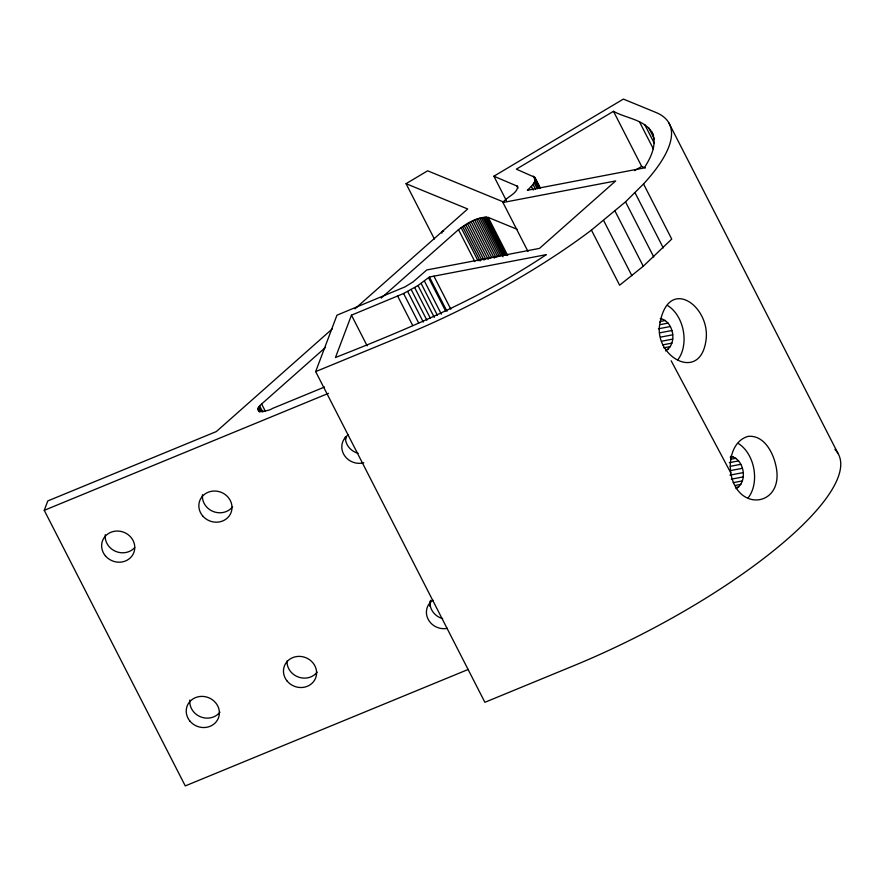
<?xml version="1.0" encoding="UTF-8"?>
<svg xmlns="http://www.w3.org/2000/svg" width="885" height="885" viewBox="0 0 885 885"><rect width="100%" height="100%" fill="white"/><g stroke="black" fill="none" stroke-linecap="round" stroke-linejoin="round"><path stroke-width="1.33" d="M345.869 439.06L346.146 437.035M665.52 350.88C677.777 344.044 673.773 321.299 660.276 318.478M736.021 488.664C748.29 481.838 744.285 459.083 730.789 456.262M324.541 387.022L272.491 408.45C267.513 411.912 250.344 413.704 261.628 403.991L325.536 347.396M651.659 131.699C657.832 143.824 650.906 157.563 644.247 167.907L527.36 190.286C530.535 186.912 536.598 182.697 534.805 177.321L516.353 169.157L613.482 111.311C626.602 118.723 646.891 119.597 653.539 135.372M429.9 606.258L430.696 600.251M468.22 669.447L185.264 785.913L44.25 510.335L47.801 500.932L216.36 431.548L332.207 328.966M834.909 449.414A257.502 70.546 -27.1 0 1 573.801 665.697L484.891 702.292L315.668 371.6L336.964 315.193L404.887 286.939L413.085 281.895L426.769 269.969L539.485 248.397L615.672 180.938L502.945 202.51L528.013 251.506M351.456 315.182L335.481 357.496C408.239 328.822 481.042 298.334 546.299 254.648L429.413 277.016L417.985 285.534L403.582 293.51L351.456 315.182L367.131 345.803M315.668 371.6L404.578 335.017A257.502 70.546 -27.1 0 0 591.423 230.1L625.529 201.846L643.539 183.958A257.502 70.546 -27.1 0 0 655.896 112.45L623.394 99.087L493.885 176.215L506.419 200.718M591.423 230.1L619.622 285.213L643.262 266.241L671.737 239.072L643.539 183.958M354.951 308.821L467.689 208.982L406.06 183.671L427.643 170.816L504.151 202.245M381.192 298.101L458.496 229.646C466.948 223.308 477.258 216.604 488.21 217.411L517.072 229.27M502.945 202.51C506.474 196.857 517.482 193.87 517.692 186.359L493.885 176.215M634.578 170.661L641.68 166.424L645.408 167.962M44.25 510.335L328.479 393.349M660.088 321.487L665.376 320.481M660.155 324.618L668.086 323.102M658.407 328.8L670.31 326.521M659.978 332.793L671.881 330.514M660.807 337.085L672.711 334.807M662.146 341.134L672.733 339.11M662.688 344.885L671.936 343.115M663.783 347.827L670.399 346.555M665.564 349.719L668.208 349.21M730.225 457.136L732.869 456.627M730.601 459.282L735.889 458.264M729.34 462.656L738.599 460.886M730.236 466.34L740.811 464.315M730.49 470.588L742.393 468.309M729.992 475.123L743.223 472.601M731.331 479.172L743.234 476.893M733.189 482.668L742.449 480.898M735.623 485.356L740.911 484.349M736.077 487.502L738.721 486.993M671.162 360.759L730.767 472.833C737.437 513.986 786.267 506.043 775.525 464.171C772.505 451.328 763.357 434.778 748.024 436.382C733.079 440.675 728.698 459.138 730.767 472.833M668.828 122.838L838.051 453.529M648.76 127.905L654.402 138.923M644.767 124.697L654.17 143.071M639.601 122.041L653.384 148.979M613.482 111.311L641.68 166.424M635.043 192.775L663.241 247.888M625.529 201.846L653.738 256.971M615.053 211.128L643.262 266.241M603.67 220.564L631.868 275.677M534.805 177.321L540.447 188.339M535.237 178.493L540.259 188.295M535.248 179.721L539.64 188.295M533.257 176.104L534.518 178.549M537.649 184.677L538.899 187.122M534.883 181.126L538.644 188.472M534.131 182.675L537.261 188.804M533.013 184.368L535.525 189.268M531.365 186.403L533.246 190.076M516.74 185.607L518.002 188.062M488.21 217.411L507.724 255.555M486.551 217.09L506.065 255.223M485.478 217.09L504.992 255.223M484.261 217.201L503.775 255.334M482.911 217.422L503.056 256.783M481.429 217.743L500.954 255.876M479.858 218.164L499.372 256.307M478.199 218.684L497.713 256.827M476.462 219.303L495.976 257.435M474.681 220L494.206 258.143M472.878 220.774L491.761 257.69M471.063 221.626L489.947 258.531M469.249 222.533L488.144 259.438M467.479 223.485L485.732 259.161M465.753 224.48L484.006 260.157M464.094 225.498L481.717 259.947M462.523 226.538L480.146 260.986M461.052 227.578L478.055 260.798M458.496 229.646L474.869 261.628M406.06 183.671L434.391 239.027M433.927 276.153L450.852 309.23M429.413 277.016L446.969 311.31M428.594 277.746L445.52 310.812M424.435 281.098L441.349 314.175M421.127 283.454L437.422 315.303M417.985 285.534L434.281 317.383M414.667 287.581L430.331 318.202M411.204 289.572L426.88 320.182M407.653 291.475L423.318 322.096M403.582 293.51L418.627 322.914M397.686 296.154L412.731 325.547M261.628 403.991L265.411 411.37M259.67 405.927L262.812 412.089M258.929 406.834L261.451 411.757M258.376 407.675L260.267 411.37M258.011 408.461L259.891 412.144M257.823 409.158L259.084 411.613M667.777 305.668A32.513 22.789 79.2 0 1 677.722 359.93M738.278 443.451A32.513 22.789 79.2 0 1 748.234 497.724M441.869 233.186A16.738 3.673 59.2 0 1 443.651 231.317M134.719 547.583A16.738 15.41 20.7 0 1 115.448 551.289A16.738 15.41 20.7 0 1 105.271 534.706M219.945 712.171A16.738 15.41 20.7 0 1 200.541 716.828A16.738 15.41 20.7 0 1 189.877 700.046M317.162 672.158A16.738 15.41 20.7 0 1 298.245 677.014A16.738 15.41 20.7 0 1 287.017 661.006M232.545 506.817A16.738 15.41 20.7 0 1 213.141 511.475A16.738 15.41 20.7 0 1 202.477 494.693M363.779 462.755A16.738 15.41 20.7 0 1 343.745 454.337A16.738 15.41 20.7 0 1 348.38 434.834M447.401 628.339A16.738 15.41 20.7 0 1 428.119 619.234A16.738 15.41 20.7 0 1 432.997 600.185M358.093 453.308A16.738 15.41 20.7 0 1 345.36 436.825M442.699 618.648A16.738 15.41 20.7 0 1 430.044 601.203M660.121 322.405C652.156 356.091 701.141 384.488 706.175 338.822C709.704 306.099 668.971 276.253 660.121 322.405M105.403 555.846A16.738 15.41 20.7 0 0 133.724 552.882A16.738 15.41 20.7 0 0 115.481 531.133A16.738 15.41 20.7 0 0 105.403 555.846M190.009 721.198A16.738 15.41 20.7 0 0 218.329 718.222A16.738 15.41 20.7 0 0 200.087 696.473A16.738 15.41 20.7 0 0 190.009 721.198M287.227 681.184A16.738 15.41 20.7 0 0 315.547 678.209A16.738 15.41 20.7 0 0 297.305 656.471A16.738 15.41 20.7 0 0 287.227 681.184M202.61 515.833A16.738 15.41 20.7 0 0 230.941 512.869A16.738 15.41 20.7 0 0 212.688 491.12A16.738 15.41 20.7 0 0 202.61 515.833"/></g></svg>
